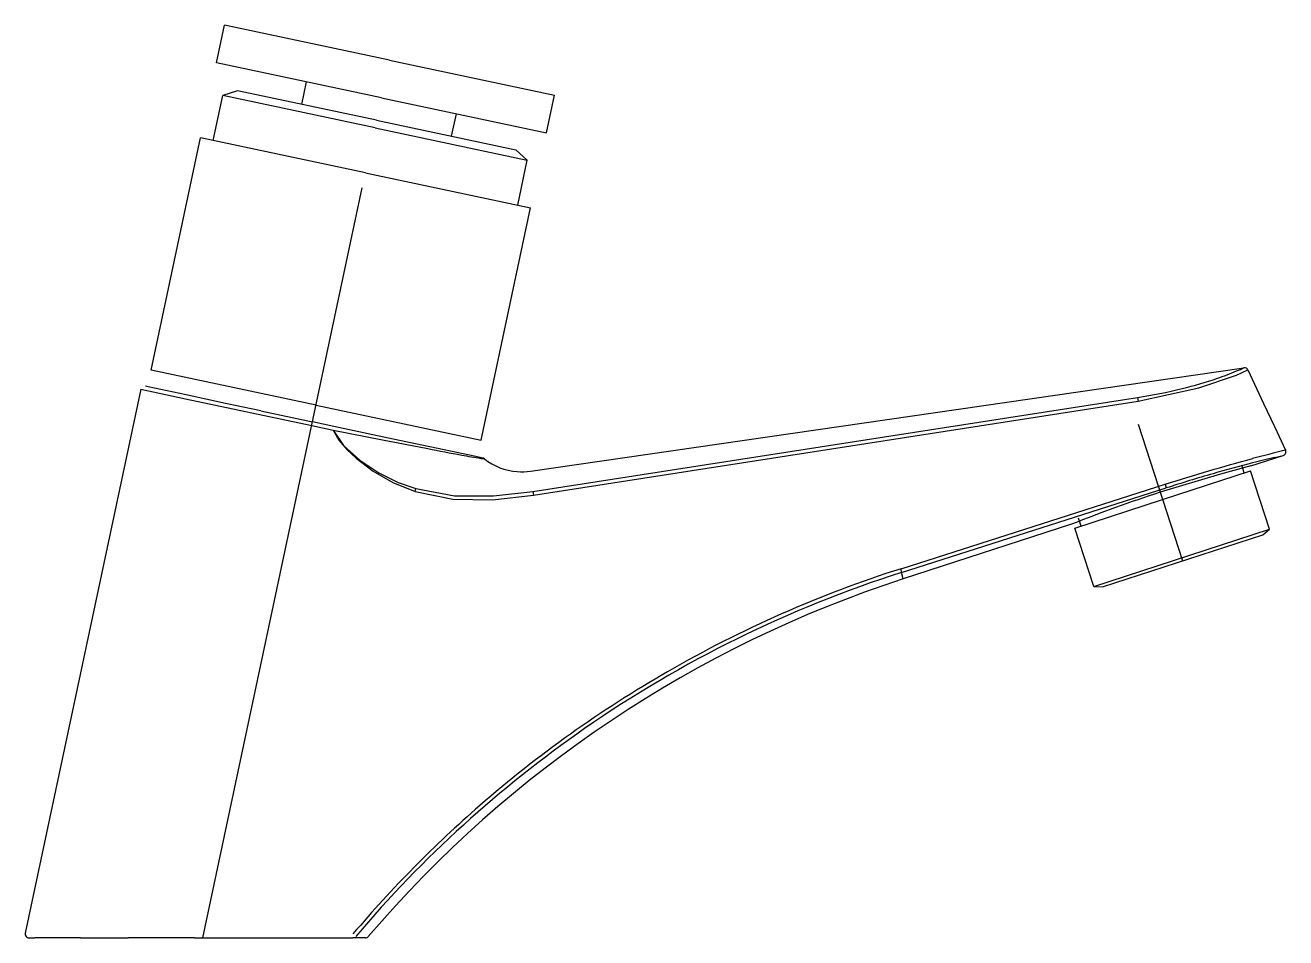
# Model space of a CAD drawing. Extents: x 0.005 to 0.169, y 15.145 to 15.264.
import ezdxf

# ---------------------------------------------------------------- set-up
doc = ezdxf.new("R2010")
doc.units = 0
doc.header["$LTSCALE"] = 0.2
doc.header["$MEASUREMENT"] = 0
doc.linetypes.add('AXES', pattern=[0.54, 0.3, -0.08, 0.08, -0.08])
doc.linetypes.add('CONTINU', pattern=[0])
doc.layers.get('0').update_dxf_attribs({"linetype": 'CONTINUOUS'})
doc.layers.add('DECA_EIXOS', color=5, linetype='AXES')

msp = doc.modelspace()

# ---------------------------------------------------------------- linework, layer by layer
at = {"linetype": 'CONTINU'}
for points in [[(0.02996, 15.25929), (0.031, 15.26418)], [(0.05251, 15.25961), (0.031, 15.26418)], [(0.05251, 15.25961), (0.07402, 15.25504)], [(0.05147, 15.25472), (0.02996, 15.25929)], [(0.04107, 15.25386), (0.04169, 15.2568)], [(0.02954, 15.24916), (0.03079, 15.25503)], [(0.03269, 15.25564), (0.03079, 15.25503)], [(0.05064, 15.25081), (0.03079, 15.25503)], [(0.05084, 15.25179), (0.03269, 15.25564)], [(0.05147, 15.25472), (0.07298, 15.25015)], [(0.07298, 15.25015), (0.07402, 15.25504)], [(0.05084, 15.25179), (0.069, 15.24793)], [(0.06062, 15.24971), (0.06124, 15.25264)], [(0.02144, 15.2192), (0.02788, 15.24951)], [(0.04939, 15.24494), (0.02788, 15.24951)], [(0.05064, 15.25081), (0.07048, 15.24659)], [(0.069, 15.24793), (0.07048, 15.24659)], [(0.06924, 15.24072), (0.07048, 15.24659)], [(0.04939, 15.24494), (0.0709, 15.24037)], [(0.06446, 15.21006), (0.0709, 15.24037)], [(0.04295, 15.21463), (0.02144, 15.2192)], [(0.07089, 15.20603), (0.16396, 15.21951)], [(0.15017, 15.21516), (0.15806, 15.21689), (0.16297, 15.21856), (0.16448, 15.21923)], [(0.16448, 15.21923), (0.16652, 15.21486)], [(0.0201, 15.2167), (0.00502, 15.14579)], [(0.0201, 15.2167), (0.02591, 15.21547)], [(0.02104, 15.21701), (0.02068, 15.21709)], [(0.02599, 15.21596), (0.02104, 15.21701)], [(0.02591, 15.21547), (0.04238, 15.21197)], [(0.03115, 15.21486), (0.02599, 15.21596)], [(0.07122, 15.20337), (0.15007, 15.21564)], [(0.07131, 15.20289), (0.15017, 15.21516)], [(0.15007, 15.21564), (0.15017, 15.21516)], [(0.03572, 15.21389), (0.03115, 15.21486)], [(0.03572, 15.21389), (0.04248, 15.21246)], [(0.04295, 15.21463), (0.06446, 15.21006)], [(0.16652, 15.21486), (0.16792, 15.21186)], [(0.04238, 15.21197), (0.04519, 15.21137)], [(0.04526, 15.21186), (0.04248, 15.21246)], [(0.053, 15.21022), (0.04526, 15.21186)], [(0.16792, 15.21186), (0.16936, 15.20876)], [(0.04519, 15.21137), (0.04592, 15.21005), (0.04696, 15.20885), (0.04816, 15.20772)], [(0.04519, 15.21137), (0.04654, 15.20938), (0.04867, 15.20746), (0.05114, 15.20581), (0.05366, 15.20457), (0.05597, 15.20376)], [(0.04519, 15.21137), (0.05163, 15.21013)], [(0.05163, 15.21013), (0.05752, 15.20897)], [(0.05964, 15.20881), (0.053, 15.21022)], [(0.06376, 15.20793), (0.05964, 15.20881)], [(0.04816, 15.20772), (0.0504, 15.20603), (0.05296, 15.20456), (0.05587, 15.20339)], [(0.06468, 15.20774), (0.06376, 15.20793)], [(0.06445, 15.2077), (0.06489, 15.20764)], [(0.164, 15.20579), (0.16367, 15.20681)], [(0.16486, 15.20671), (0.16907, 15.20807)], [(0.16793, 15.2078), (0.16907, 15.20807)], [(0.07089, 15.20603), (0.07124, 15.20608)], [(0.16486, 15.20671), (0.1609, 15.20565), (0.15304, 15.20328)], [(0.15335, 15.20233), (0.16481, 15.20605)], [(0.16728, 15.19845), (0.16481, 15.20605)], [(0.05597, 15.20376), (0.06099, 15.20282), (0.0661, 15.20279), (0.07122, 15.20337)], [(0.11923, 15.19331), (0.15369, 15.20431)], [(0.11931, 15.19282), (0.15382, 15.20384)], [(0.15369, 15.20431), (0.15382, 15.20384)], [(0.05587, 15.20339), (0.06078, 15.20237), (0.06597, 15.20229), (0.07131, 15.20289)], [(0.07122, 15.20337), (0.07131, 15.20289)], [(0.1419, 15.1986), (0.15335, 15.20233)], [(0.14147, 15.19911), (0.11953, 15.19198)], [(0.14437, 15.191), (0.1419, 15.1986)], [(0.14271, 15.19887), (0.14237, 15.19989)], [(0.14437, 15.191), (0.16728, 15.19845)], [(0.14549, 15.19094), (0.16641, 15.19774)], [(0.16641, 15.19774), (0.16728, 15.19845)], [(0.11931, 15.19282), (0.11923, 15.19331)], [(0.11953, 15.19198), (0.11931, 15.19282)], [(0.14437, 15.191), (0.14549, 15.19094)], [(0.00551, 15.14518), (0.00625, 15.14518)], [(0.01224, 15.14518), (0.00625, 15.14518)], [(0.01224, 15.14518), (0.01628, 15.14518)], [(0.01628, 15.14518), (0.01844, 15.14518)], [(0.02707, 15.14518), (0.01844, 15.14518)], [(0.02707, 15.14518), (0.02818, 15.14518)], [(0.02818, 15.14518), (0.04774, 15.14518)]]:
    msp.add_lwpolyline(points, dxfattribs=at)
for points in [[(0.16049, 15.21814, 0.017054), (0.163, 15.21909)], [(0.163, 15.21909, 0.010871), (0.16396, 15.21951)], [(0.16448, 15.21923, 0.330978), (0.16396, 15.21951)], [(0.15007, 15.21564, 0.021725), (0.1559, 15.2168)], [(0.1559, 15.2168, 0.022404), (0.16049, 15.21814)], [(0.05752, 15.20897, 0.001809), (0.06195, 15.20812)], [(0.16936, 15.20876, 0.004299), (0.16506, 15.20766)], [(0.16907, 15.20807, 0.450101), (0.16936, 15.20876)], [(0.06195, 15.20812, 0.009793), (0.06445, 15.2077)], [(0.06489, 15.20764, 0.120056), (0.06468, 15.20774)], [(0.06489, 15.20764, 0.017489), (0.06533, 15.20731)], [(0.06489, 15.20764, 0.150525), (0.06917, 15.20597)], [(0.15369, 15.20431, -0.012831), (0.16506, 15.20766)], [(0.16509, 15.2071, 0.007432), (0.15992, 15.2057)], [(0.16793, 15.2078, 0.003937), (0.16509, 15.2071)], [(0.06917, 15.20597, 0.055573), (0.07089, 15.20603)], [(0.15992, 15.2057, 0.006863), (0.15382, 15.20384)], [(0.05587, 15.20339, 0.02141), (0.05597, 15.20376)], [(0.15304, 15.20328, 0.015982), (0.14147, 15.19911)], [(0.11953, 15.19198, 0.138339), (0.04976, 15.14535)], [(0.11931, 15.19282, 0.074687), (0.07797, 15.17246)], [(0.11923, 15.19331, 0.053572), (0.08878, 15.17987)], [(0.08878, 15.17987, 0.048438), (0.0643, 15.16242)], [(0.07797, 15.17246, 0.065354), (0.04812, 15.14536)], [(0.0643, 15.16242, 0.03792), (0.04776, 15.14568)], [(0.00502, 15.14579, 0.47668), (0.00551, 15.14518)], [(0.04938, 15.14518, 0.003167), (0.04774, 15.14518)], [(0.04938, 15.14518, 0.21958), (0.04976, 15.14535)]]:
    msp.add_lwpolyline(points, format="xyb", dxfattribs=at)
at = {"layer": 'DECA_EIXOS'}
for points in [[(0.02818, 15.14518), (0.05338, 15.2637)], [(0.15017, 15.21214), (0.15595, 15.19434)]]:
    msp.add_lwpolyline(points, dxfattribs=at)

doc.saveas('drawing.dxf')
